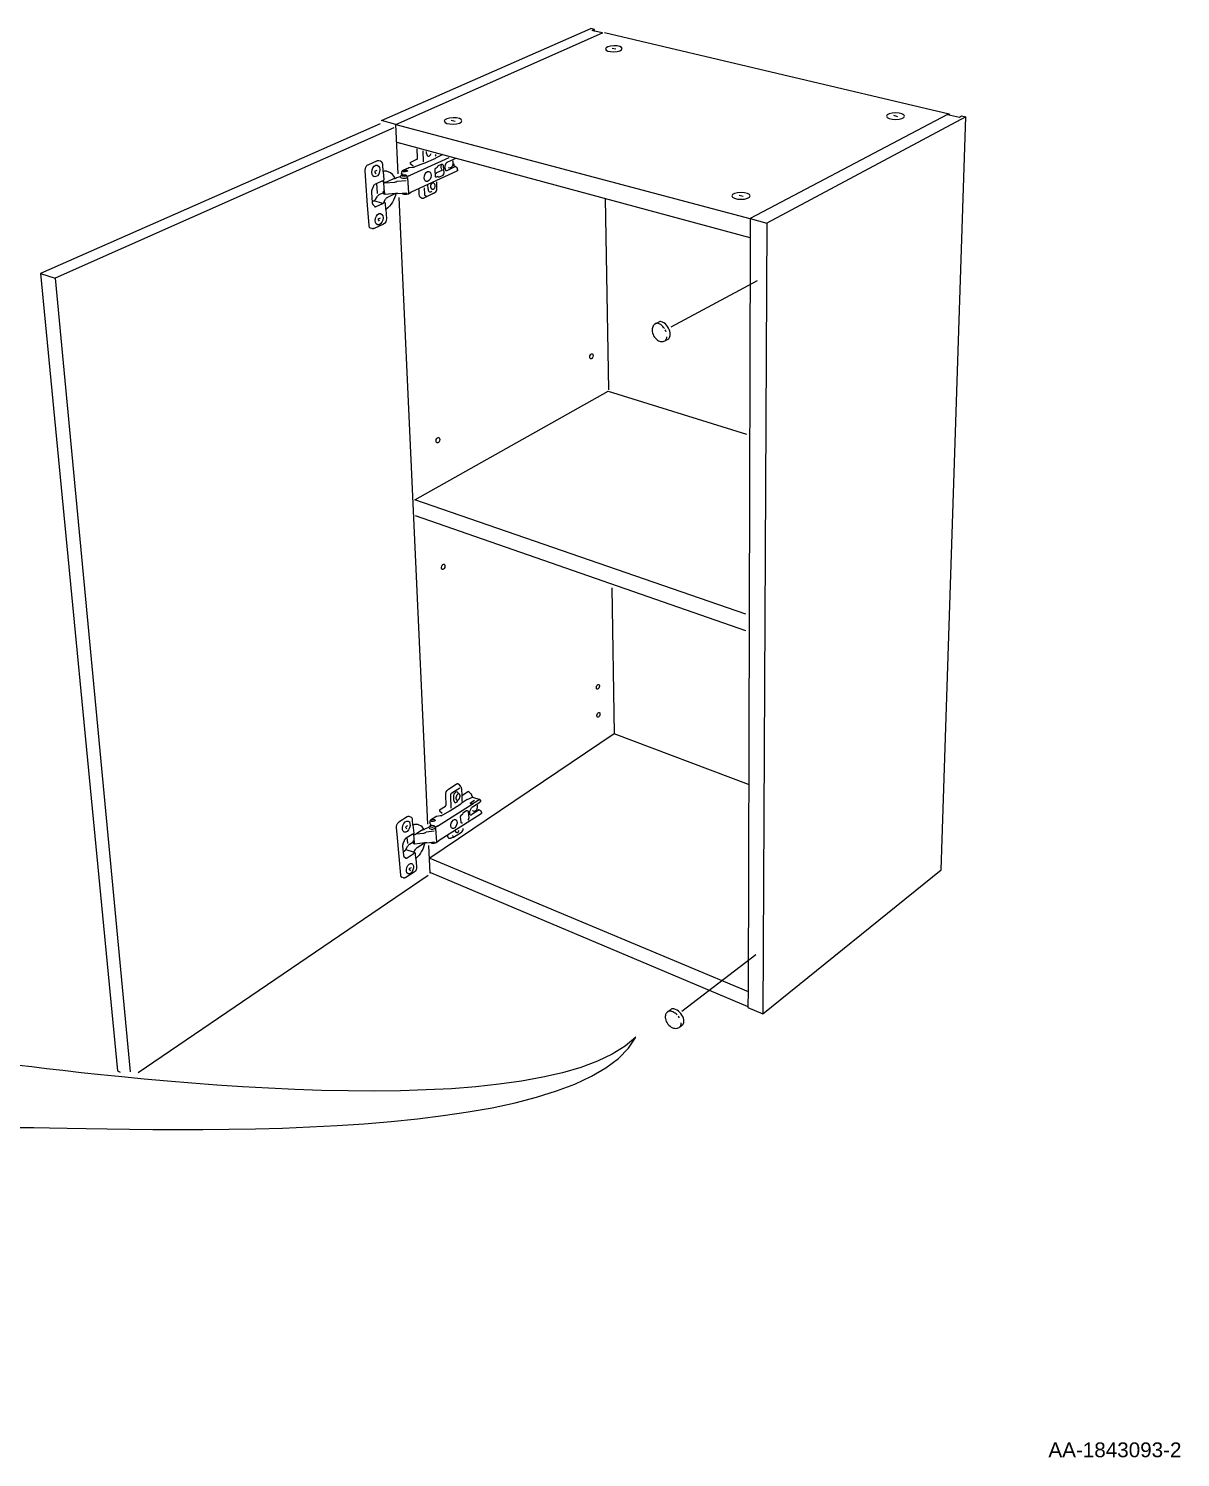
# Model space of a CAD drawing. Header units: metres. Extents: x -8.4 to 7.9, y -3.9 to 2.
# Drawn here: x 6.436 to 6.935, y -2.983 to -2.365 of the extents above; entities that cross this region are included whole.
import ezdxf

# ---------------------------------------------------------------- set-up
doc = ezdxf.new("R2010")
doc.units = ezdxf.units.M
doc.header["$MEASUREMENT"] = 0
for name, color, linetype, lineweight in [('PDF21_Geometry_Num_Penna__1', 255, 'Continuous', 18), ('PDF21_Geometry_Num_Penna__7', 7, 'Continuous', 18), ('PDF21_Text_Num_Penna__7', 7, 'Continuous', 18)]:
    doc.layers.add(name, color=color, linetype=linetype, lineweight=lineweight)
doc.styles.add('GENERATED_STYLE_2', font='')
doc.styles.get('GENERATED_STYLE_2').set_extended_font_data('Arial')

msp = doc.modelspace()

# ---------------------------------------------------------------- linework, layer by layer
at = {"layer": 'PDF21_Geometry_Num_Penna__1', "color": 255, "linetype": 'Continuous', "lineweight": 18, "flags": 128}
for points in [[(6.75139, -2.47405), (6.7141, -2.49413)], [(6.71884, -2.79024), (6.75086, -2.76565)]]:
    msp.add_lwpolyline(points, dxfattribs=at)
at = {"layer": 'PDF21_Geometry_Num_Penna__7', "color": 7, "linetype": 'Continuous', "lineweight": 18, "flags": 128}
for points in [[(6.58879, -2.40466), (6.67945, -2.36482)], [(6.59596, -2.42777), (6.59498, -2.40631), (6.68447, -2.3667)], [(6.68096, -2.36517), (6.67945, -2.36482)], [(6.67993, -2.36562), (6.68096, -2.36517)], [(6.68097, -2.36587), (6.67993, -2.36562)], [(6.68097, -2.36587), (6.68096, -2.36517)], [(6.68447, -2.3667), (6.68097, -2.36587)], [(6.68448, -2.36693), (6.68447, -2.3667)], [(6.68535, -2.36653), (6.83461, -2.40175), (6.8346, -2.40214)], [(6.69026, -2.3738), (6.6886, -2.3734)], [(6.5881, -2.40608), (6.44113, -2.47085)], [(6.59498, -2.40631), (6.58879, -2.40466)], [(6.62072, -2.40505), (6.61898, -2.40462)], [(6.83378, -2.40195), (6.74842, -2.44711), (6.74839, -2.45664)], [(6.84173, -2.40308), (6.75562, -2.44903)], [(6.81233, -2.403), (6.81057, -2.40252)], [(6.83116, -2.72896), (6.84173, -2.40308)], [(6.83378, -2.40195), (6.83901, -2.40318), (6.83998, -2.40266)], [(6.83461, -2.40175), (6.83409, -2.40202)], [(6.83998, -2.40266), (6.84173, -2.40308)], [(6.59416, -2.40783), (6.44744, -2.47292)], [(6.74842, -2.44725), (6.59515, -2.40647)], [(6.7484, -2.4554), (6.5955, -2.41416)], [(6.60411, -2.42136), (6.60419, -2.4213), (6.60427, -2.42121), (6.60432, -2.4211), (6.60438, -2.42098), (6.6044, -2.42084), (6.60441, -2.42071), (6.60423, -2.41683)], [(6.60692, -2.42244), (6.60672, -2.41773)], [(6.60822, -2.41883), (6.6082, -2.41807)], [(6.58281, -2.42391), (6.58263, -2.42401), (6.58246, -2.42413), (6.5823, -2.42429), (6.58215, -2.42447), (6.58201, -2.42467), (6.58188, -2.42489), (6.58178, -2.42513), (6.58169, -2.42538), (6.58163, -2.42565), (6.58158, -2.42591), (6.58157, -2.42616), (6.58157, -2.42641), (6.58187, -2.43067), (6.58261, -2.44138)], [(6.58754, -2.42204), (6.58739, -2.42201), (6.58722, -2.42201), (6.58706, -2.42203), (6.58689, -2.4221), (6.58281, -2.42391)], [(6.61797, -2.42081), (6.60104, -2.42849)], [(6.60119, -2.42274), (6.60411, -2.42136)], [(6.60119, -2.42274), (6.60121, -2.42329), (6.60246, -2.42427)], [(6.60703, -2.42326), (6.60701, -2.42326), (6.60699, -2.42326), (6.60281, -2.42487), (6.60275, -2.42489), (6.60269, -2.42491), (6.60263, -2.42493), (6.60255, -2.42494), (6.60247, -2.42495), (6.60239, -2.42496), (6.60233, -2.42496)], [(6.60281, -2.42487), (6.60283, -2.42486), (6.60285, -2.42487), (6.60274, -2.42491), (6.60262, -2.42494), (6.60248, -2.42496), (6.60235, -2.42497)], [(6.60699, -2.42326), (6.61222, -2.4209)], [(6.61213, -2.41927), (6.61213, -2.41938), (6.61212, -2.41951), (6.61211, -2.41962), (6.6121, -2.41973), (6.61207, -2.41985), (6.61204, -2.42)], [(6.61231, -2.42075), (6.61222, -2.4209), (6.61225, -2.42089)], [(6.61528, -2.41938), (6.61235, -2.42071), (6.61232, -2.42072), (6.61231, -2.42075)], [(6.61238, -2.42511), (6.61289, -2.42488)], [(6.61289, -2.42488), (6.61294, -2.42485), (6.61298, -2.4248), (6.61301, -2.42474)], [(6.61301, -2.42474), (6.61313, -2.42447)], [(6.61317, -2.42452), (6.61316, -2.4245), (6.61313, -2.42447), (6.6132, -2.42434), (6.61329, -2.42422), (6.61337, -2.42413), (6.61348, -2.42407)], [(6.61348, -2.42407), (6.61469, -2.42351)], [(6.61461, -2.4237), (6.61466, -2.42366), (6.61468, -2.42359), (6.61469, -2.42351), (6.61478, -2.42348), (6.61486, -2.42348), (6.61495, -2.42351), (6.61502, -2.42355)], [(6.61463, -2.42369), (6.61473, -2.42372)], [(6.61502, -2.42355), (6.61533, -2.42377)], [(6.61533, -2.42377), (6.6154, -2.42385), (6.61547, -2.42396), (6.61551, -2.42408), (6.61552, -2.42422)], [(6.61552, -2.42422), (6.61571, -2.42721)], [(6.61624, -2.42506), (6.61624, -2.42499), (6.61624, -2.42485), (6.61626, -2.42471), (6.61628, -2.42455), (6.61631, -2.4244), (6.61634, -2.42424), (6.61638, -2.4241), (6.61642, -2.42394), (6.61648, -2.4238), (6.61652, -2.42365), (6.61659, -2.42352), (6.61665, -2.42338), (6.61672, -2.42326), (6.61679, -2.42314), (6.61684, -2.42307)], [(6.61684, -2.42308), (6.61687, -2.42303), (6.61695, -2.42293), (6.61702, -2.42284), (6.6171, -2.42275), (6.61718, -2.42267), (6.61726, -2.4226), (6.61733, -2.42255), (6.6174, -2.4225), (6.61747, -2.42247)], [(6.61723, -2.42619), (6.62072, -2.4246), (6.62016, -2.42445)], [(6.61747, -2.42247), (6.62, -2.42131)], [(6.61987, -2.42345), (6.62005, -2.4235), (6.62003, -2.4235), (6.62001, -2.4235)], [(6.62001, -2.42131), (6.62097, -2.42088)], [(6.62019, -2.42444), (6.62015, -2.42361), (6.62015, -2.42359), (6.62014, -2.42359), (6.62014, -2.42357), (6.62014, -2.42356), (6.62013, -2.42355), (6.62012, -2.42355), (6.62012, -2.42354), (6.62011, -2.42353), (6.6201, -2.42352), (6.62008, -2.42351), (6.62007, -2.4235), (6.62006, -2.4235)], [(6.58671, -2.42626), (6.58569, -2.42664), (6.58625, -2.42766)], [(6.58866, -2.43102), (6.58667, -2.43191)], [(6.58919, -2.43085), (6.58916, -2.43084), (6.58914, -2.43084), (6.58908, -2.43085), (6.58903, -2.43086), (6.58897, -2.43088), (6.5889, -2.43091), (6.58866, -2.43102)], [(6.58971, -2.43127), (6.58901, -2.43087)], [(6.58919, -2.43085), (6.5892, -2.43085), (6.58922, -2.43085), (6.58923, -2.43085), (6.58924, -2.43085), (6.58925, -2.43085), (6.58927, -2.43085), (6.58929, -2.43085), (6.58931, -2.43084), (6.58932, -2.43084), (6.58934, -2.43084), (6.58935, -2.43084), (6.58937, -2.43084), (6.58939, -2.43084), (6.5894, -2.43083), (6.58941, -2.43083), (6.58942, -2.43082), (6.58944, -2.43082), (6.58944, -2.43081), (6.58946, -2.43081), (6.58948, -2.4308), (6.58949, -2.43079), (6.5895, -2.43078), (6.58951, -2.43078), (6.58952, -2.43077), (6.58953, -2.43076), (6.58955, -2.43075), (6.58956, -2.43074), (6.58957, -2.43073), (6.58958, -2.43072), (6.58959, -2.43071), (6.5896, -2.43071), (6.58961, -2.4307), (6.58961, -2.43069), (6.58962, -2.43069), (6.58963, -2.43067), (6.58964, -2.43067), (6.58964, -2.43065), (6.58964, -2.43064), (6.58966, -2.43064), (6.58967, -2.43063), (6.58967, -2.43061), (6.58968, -2.43061), (6.58968, -2.43059), (6.58969, -2.43058), (6.58969, -2.43057), (6.58971, -2.43056), (6.58971, -2.43054), (6.58971, -2.43053), (6.58972, -2.43051), (6.58972, -2.4305), (6.58973, -2.43048), (6.58974, -2.43048), (6.58974, -2.43047), (6.58974, -2.43045), (6.58974, -2.43044), (6.58974, -2.43042), (6.58974, -2.4304), (6.58974, -2.43039), (6.58974, -2.43037), (6.58974, -2.43036), (6.58974, -2.43034), (6.58974, -2.43033), (6.58974, -2.43032)], [(6.59127, -2.4267), (6.59093, -2.42661), (6.59057, -2.42657), (6.59022, -2.42656), (6.58987, -2.42659), (6.5895, -2.42664)], [(6.5895, -2.42664), (6.58974, -2.43031)], [(6.59424, -2.42974), (6.5912, -2.43111)], [(6.59441, -2.42952), (6.5944, -2.42957), (6.59438, -2.42962), (6.59434, -2.42965), (6.59432, -2.42969), (6.59427, -2.42971), (6.59424, -2.42974)], [(6.59456, -2.42984), (6.59449, -2.42968), (6.59441, -2.42952)], [(6.595, -2.42956), (6.59478, -2.42971), (6.59467, -2.42979), (6.59455, -2.42985), (6.59443, -2.4299)], [(6.59458, -2.43126), (6.59484, -2.43122), (6.5951, -2.43115), (6.59535, -2.43105), (6.59557, -2.43094)], [(6.595, -2.42956), (6.59511, -2.42948), (6.59523, -2.42941), (6.59535, -2.42936), (6.59702, -2.42885)], [(6.59557, -2.43094), (6.59941, -2.43065)], [(6.59704, -2.42913), (6.59702, -2.42878)], [(6.59789, -2.42809), (6.59756, -2.42767), (6.5975, -2.42759), (6.59747, -2.4275), (6.59745, -2.42741)], [(6.59751, -2.4285), (6.59752, -2.42863)], [(6.59791, -2.42811), (6.59789, -2.42812), (6.59782, -2.42816), (6.59772, -2.42819), (6.59765, -2.42822)], [(6.59769, -2.42822), (6.59779, -2.42818), (6.59789, -2.42814)], [(6.59809, -2.42799), (6.59806, -2.42802), (6.59801, -2.42805), (6.59795, -2.42809), (6.59791, -2.42811)], [(6.59803, -2.42653), (6.59804, -2.42667)], [(6.59952, -2.42838), (6.59953, -2.42852)], [(6.59953, -2.42941), (6.5996, -2.42939), (6.59968, -2.42938)], [(6.59968, -2.42887), (6.60039, -2.42855), (6.60055, -2.4285), (6.6007, -2.42848), (6.60086, -2.4285)], [(6.59968, -2.42938), (6.59978, -2.42938), (6.59986, -2.4294)], [(6.60015, -2.42942), (6.60009, -2.42943), (6.60002, -2.42943), (6.59996, -2.42943)], [(6.60003, -2.42642), (6.60004, -2.42656)], [(6.60056, -2.43595), (6.60015, -2.42942)], [(6.60077, -2.42511), (6.60062, -2.42513), (6.60049, -2.42516), (6.60037, -2.4252)], [(6.60233, -2.42497), (6.60077, -2.4251)], [(6.60104, -2.42849), (6.60097, -2.42851), (6.60089, -2.42851)], [(6.60168, -2.43547), (6.62156, -2.42635)], [(6.61193, -2.42603), (6.61193, -2.42587), (6.61196, -2.4257), (6.61201, -2.42554), (6.61208, -2.4254), (6.61217, -2.42527), (6.61228, -2.42518), (6.61238, -2.42511)], [(6.6121, -2.4287), (6.61193, -2.42603)], [(6.61209, -2.42757), (6.61259, -2.42734), (6.61268, -2.42715), (6.61499, -2.4261)], [(6.61263, -2.42916), (6.61252, -2.42919), (6.61241, -2.42919), (6.61231, -2.42915), (6.61223, -2.42908), (6.61216, -2.42897), (6.61212, -2.42884), (6.6121, -2.4287)], [(6.61313, -2.42893), (6.61263, -2.42916)], [(6.61327, -2.42894), (6.61323, -2.42893), (6.61318, -2.42891), (6.61313, -2.42893)], [(6.61341, -2.4291), (6.61327, -2.42895)], [(6.61379, -2.42916), (6.61368, -2.4292), (6.61359, -2.4292), (6.61349, -2.42916), (6.61341, -2.4291)], [(6.61499, -2.42862), (6.61379, -2.42916)], [(6.6153, -2.42829), (6.61523, -2.4284), (6.61517, -2.4285), (6.61508, -2.42856), (6.61499, -2.42862)], [(6.61557, -2.42781), (6.6153, -2.42829)], [(6.61571, -2.42721), (6.6157, -2.42737), (6.61568, -2.42752), (6.61564, -2.42767), (6.61557, -2.42781)], [(6.61624, -2.42506), (6.61624, -2.42514), (6.61624, -2.42528), (6.61626, -2.42541), (6.61628, -2.42554), (6.6163, -2.42566), (6.61633, -2.42576), (6.61636, -2.42587), (6.61639, -2.42595), (6.61643, -2.42603), (6.61647, -2.4261), (6.6165, -2.42615), (6.61656, -2.42623), (6.6166, -2.42626), (6.61661, -2.42627), (6.61677, -2.42629), (6.61692, -2.42629), (6.61708, -2.42625), (6.61723, -2.42619)], [(6.58462, -2.43464), (6.58457, -2.43476), (6.58451, -2.43493), (6.58448, -2.4351), (6.58446, -2.43527), (6.58443, -2.43544), (6.58443, -2.43561), (6.58443, -2.43576), (6.58474, -2.44014)], [(6.58682, -2.43759), (6.58696, -2.43738), (6.5871, -2.43719), (6.58726, -2.43703), (6.58743, -2.43689), (6.58759, -2.43677), (6.58777, -2.43668)], [(6.58777, -2.43668), (6.58941, -2.43593)], [(6.58996, -2.43518), (6.5898, -2.43523), (6.58966, -2.4353), (6.58954, -2.43538), (6.58945, -2.43544), (6.5894, -2.43553), (6.58939, -2.43561)], [(6.58939, -2.43561), (6.58942, -2.43607)], [(6.58942, -2.43607), (6.58944, -2.43614), (6.58949, -2.43621), (6.58958, -2.43627), (6.5897, -2.43634), (6.58984, -2.43638), (6.59001, -2.43641)], [(6.59081, -2.43129), (6.5907, -2.43134), (6.59057, -2.43138), (6.59046, -2.43139), (6.59029, -2.43141), (6.59011, -2.4314), (6.58995, -2.43137), (6.58982, -2.43133), (6.58971, -2.43127)], [(6.58974, -2.43155), (6.58973, -2.43143), (6.58972, -2.43131)], [(6.59002, -2.43576), (6.58974, -2.43155)], [(6.58999, -2.43138), (6.59, -2.4315), (6.59001, -2.43161), (6.59458, -2.43126)], [(6.59, -2.43618), (6.58999, -2.43595)], [(6.59002, -2.43576), (6.59003, -2.4359), (6.59004, -2.43603), (6.59004, -2.43613), (6.59004, -2.43619), (6.59003, -2.43623), (6.59002, -2.43622), (6.59, -2.43618), (6.59, -2.43619), (6.59, -2.43621), (6.59002, -2.43622)], [(6.59, -2.43641), (6.59003, -2.43643), (6.59005, -2.43643), (6.59008, -2.43643), (6.5901, -2.43643), (6.59013, -2.43644), (6.59016, -2.43644)], [(6.59002, -2.43622), (6.59003, -2.43626), (6.59004, -2.4363), (6.59006, -2.43634), (6.59009, -2.43639), (6.59014, -2.43643), (6.59016, -2.43644)], [(6.59016, -2.43643), (6.59021, -2.43646), (6.59029, -2.43647)], [(6.5903, -2.43647), (6.59486, -2.43611), (6.59493, -2.4361), (6.59501, -2.4361), (6.59508, -2.43611), (6.59516, -2.43612), (6.59521, -2.43613), (6.59527, -2.43615)], [(6.59119, -2.43112), (6.59081, -2.43129)], [(6.5949, -2.4361), (6.59489, -2.4362), (6.59486, -2.43629), (6.59134, -2.43789)], [(6.59587, -2.43626), (6.59586, -2.43626), (6.59584, -2.43626), (6.59582, -2.43626), (6.5958, -2.43626), (6.59578, -2.43626), (6.59577, -2.43626), (6.59575, -2.43626), (6.59573, -2.43626), (6.59572, -2.43626), (6.5957, -2.43626), (6.59568, -2.43626), (6.59568, -2.43625), (6.59566, -2.43625), (6.59564, -2.43625), (6.59562, -2.43625), (6.59561, -2.43624), (6.5956, -2.43624), (6.59558, -2.43624), (6.59556, -2.43624), (6.59556, -2.43623), (6.59554, -2.43623), (6.59553, -2.43623), (6.59553, -2.43622), (6.59551, -2.43622), (6.59527, -2.43615)], [(6.59587, -2.43626), (6.59971, -2.43596)], [(6.59993, -2.43638), (6.59995, -2.43638), (6.59998, -2.43637), (6.60002, -2.43636), (6.60006, -2.43635), (6.6001, -2.43635), (6.60014, -2.43634), (6.60016, -2.43634)], [(6.60016, -2.43634), (6.6002, -2.43634), (6.60023, -2.43634), (6.60027, -2.43634), (6.60031, -2.43634), (6.60035, -2.43633), (6.60039, -2.43631)], [(6.60039, -2.43631), (6.60105, -2.436)], [(6.6004, -2.43631), (6.6004, -2.4363), (6.60042, -2.43629), (6.60043, -2.43629), (6.60044, -2.43628), (6.6005, -2.43622), (6.60054, -2.43614), (6.60056, -2.43606), (6.60056, -2.43595)], [(6.60105, -2.436), (6.60114, -2.43596), (6.60123, -2.43591), (6.60131, -2.43584), (6.60138, -2.43577), (6.60147, -2.43568), (6.60155, -2.43559)], [(6.60155, -2.43559), (6.60157, -2.43556), (6.6016, -2.43554), (6.60162, -2.43551), (6.60164, -2.4355), (6.60166, -2.4355), (6.60167, -2.43549), (6.60168, -2.43547)], [(6.60756, -2.4367), (6.60743, -2.43372)], [(6.60822, -2.43734), (6.60814, -2.43737), (6.60806, -2.43739), (6.60798, -2.43739), (6.6079, -2.43736), (6.60783, -2.43733), (6.60778, -2.43728), (6.60771, -2.43722), (6.60767, -2.43715), (6.60763, -2.43705), (6.60758, -2.43695), (6.60757, -2.43683), (6.60756, -2.4367)], [(6.60892, -2.43431), (6.60883, -2.43239)], [(6.61106, -2.43624), (6.61099, -2.43629), (6.61087, -2.43635), (6.61089, -2.43634), (6.61089, -2.43631)], [(6.74542, -2.43755), (6.7436, -2.43705)], [(6.58261, -2.44138), (6.5832, -2.44991)], [(6.58471, -2.43975), (6.58543, -2.43942)], [(6.58474, -2.44014), (6.58474, -2.44022), (6.58476, -2.44036), (6.58479, -2.4405), (6.58483, -2.44061), (6.58488, -2.44074), (6.58494, -2.44083), (6.58499, -2.44092), (6.58567, -2.44174)], [(6.58937, -2.44052), (6.58543, -2.43942), (6.58557, -2.43935), (6.58571, -2.43924), (6.58585, -2.43912), (6.58596, -2.43897), (6.58608, -2.4388)], [(6.58567, -2.44174), (6.58572, -2.4418), (6.58577, -2.44184), (6.58582, -2.44187), (6.58587, -2.4419), (6.58591, -2.44192), (6.58604, -2.44194), (6.58617, -2.44194), (6.58631, -2.44191), (6.58645, -2.44185)], [(6.58608, -2.4388), (6.58682, -2.43759)], [(6.58645, -2.44185), (6.58937, -2.44052)], [(6.58937, -2.44052), (6.5895, -2.44044), (6.58964, -2.44034), (6.58977, -2.44022)], [(6.58968, -2.44), (6.59006, -2.44011), (6.58999, -2.4401), (6.58992, -2.44012), (6.58983, -2.44016), (6.58977, -2.44022)], [(6.58975, -2.43993), (6.5905, -2.4387)], [(6.5905, -2.4387), (6.59065, -2.43849), (6.59081, -2.4383), (6.59098, -2.43814), (6.59116, -2.438), (6.59134, -2.43789)], [(6.60888, -2.70921), (6.59643, -2.43789)], [(6.60791, -2.43776), (6.60794, -2.43775), (6.60797, -2.43774), (6.608, -2.43773), (6.60802, -2.43772), (6.60805, -2.4377)], [(6.68556, -2.43845), (6.687, -2.52129)], [(6.5882, -2.44693), (6.58718, -2.44739), (6.58774, -2.44814)], [(6.74842, -2.44711), (6.75562, -2.44903)], [(6.75562, -2.44903), (6.75385, -2.79132)], [(6.5832, -2.4499), (6.58323, -2.45015), (6.58329, -2.45038), (6.58336, -2.45058), (6.58345, -2.45077), (6.58357, -2.45092), (6.58371, -2.45105), (6.58385, -2.45115), (6.58402, -2.45122)], [(6.58562, -2.45134), (6.58548, -2.4514), (6.58534, -2.45144), (6.5852, -2.45147), (6.58505, -2.45148), (6.5849, -2.45146), (6.58476, -2.45143), (6.58402, -2.45122)], [(6.74839, -2.45664), (6.74746, -2.78107)], [(6.44113, -2.47085), (6.44743, -2.47292)], [(6.44113, -2.47085), (6.47449, -2.81607)], [(6.44743, -2.47292), (6.47995, -2.81654)], [(6.75139, -2.47405), (6.7141, -2.49413)], [(6.7115, -2.50001), (6.71291, -2.49927)], [(6.60316, -2.56889), (6.68688, -2.52185)], [(6.68688, -2.52185), (6.74679, -2.54035)], [(6.74657, -2.61828), (6.60316, -2.56889)], [(6.74654, -2.62554), (6.60348, -2.57578)], [(6.68848, -2.60696), (6.68957, -2.6701)], [(6.68957, -2.6701), (6.6097, -2.72402)], [(6.74772, -2.69208), (6.68957, -2.6701)], [(6.61871, -2.6968), (6.61871, -2.69669), (6.61873, -2.69657), (6.61874, -2.69646), (6.61877, -2.69634), (6.6188, -2.69623), (6.61885, -2.69613), (6.6189, -2.69603), (6.61895, -2.69594), (6.61902, -2.69585), (6.61909, -2.69577), (6.61916, -2.69571), (6.61923, -2.69565), (6.62265, -2.6935)], [(6.61896, -2.7023), (6.61871, -2.6968)], [(6.62183, -2.69623), (6.62171, -2.69632), (6.62159, -2.69643), (6.62148, -2.69657), (6.62143, -2.69664), (6.62137, -2.69672), (6.62128, -2.69689), (6.62119, -2.69707), (6.62112, -2.69725), (6.62107, -2.69744), (6.62103, -2.69761), (6.62101, -2.69777), (6.621, -2.69792), (6.621, -2.69807), (6.62101, -2.69821), (6.62104, -2.69834), (6.62107, -2.69846), (6.62112, -2.69857), (6.62119, -2.69868), (6.62127, -2.69876), (6.62136, -2.69883), (6.62146, -2.69887), (6.62151, -2.69888), (6.62158, -2.69888), (6.62164, -2.69888), (6.6217, -2.69887), (6.62182, -2.69883), (6.62194, -2.69876)], [(6.62188, -2.69185), (6.62174, -2.69183), (6.6216, -2.69183), (6.62146, -2.69185), (6.6213, -2.6919), (6.62115, -2.69199)], [(6.62194, -2.69876), (6.62206, -2.69867), (6.62217, -2.69856), (6.62229, -2.69843), (6.62234, -2.69835), (6.6224, -2.69828), (6.62249, -2.69811), (6.62257, -2.69793), (6.62264, -2.69775), (6.6227, -2.69755), (6.62273, -2.69739), (6.62275, -2.69723), (6.62277, -2.69707), (6.62276, -2.69693), (6.62275, -2.69678), (6.62273, -2.69665), (6.6227, -2.69654), (6.62265, -2.69642), (6.62258, -2.69631), (6.6225, -2.69623), (6.62241, -2.69617), (6.62231, -2.69613), (6.62225, -2.69611), (6.62219, -2.69611), (6.62213, -2.69611), (6.62208, -2.69613), (6.62195, -2.69617), (6.62183, -2.69623)], [(6.62215, -2.69194), (6.62187, -2.69185)], [(6.62215, -2.69194), (6.62225, -2.69198), (6.62233, -2.69203), (6.62242, -2.6921), (6.62249, -2.69217), (6.62256, -2.69226), (6.62262, -2.69236), (6.62267, -2.69247), (6.62272, -2.69258), (6.62276, -2.69271), (6.62277, -2.69275), (6.62245, -2.69238)], [(6.62308, -2.69311), (6.62277, -2.69275)], [(6.62308, -2.69311), (6.62315, -2.6932), (6.6232, -2.69328), (6.62325, -2.69339), (6.62329, -2.69352), (6.62331, -2.69365), (6.62334, -2.6938), (6.62347, -2.69699)], [(6.62636, -2.69515), (6.62347, -2.69699), (6.62355, -2.69878)], [(6.62636, -2.69515), (6.62663, -2.69524)], [(6.62663, -2.69524), (6.62668, -2.69527), (6.62671, -2.69532), (6.62673, -2.69536)], [(6.62673, -2.69536), (6.62673, -2.69547), (6.62762, -2.69621)], [(6.62785, -2.69665), (6.62784, -2.69655), (6.6278, -2.69647), (6.62775, -2.69637), (6.62769, -2.69629), (6.62762, -2.69621)], [(6.62823, -2.69736), (6.62814, -2.69731), (6.62805, -2.69724), (6.62797, -2.69716), (6.62791, -2.69706), (6.62787, -2.69694), (6.62786, -2.69683), (6.62785, -2.69665)], [(6.61307, -2.71009), (6.62849, -2.70033), (6.62838, -2.70039), (6.62825, -2.70044), (6.6281, -2.70047), (6.62795, -2.70049), (6.62778, -2.70048), (6.62764, -2.70048), (6.62752, -2.70044), (6.62741, -2.70039), (6.62733, -2.70034), (6.62728, -2.70027), (6.62727, -2.70019), (6.62729, -2.70011), (6.62735, -2.70005), (6.62743, -2.69998)], [(6.61388, -2.70306), (6.6139, -2.70353), (6.61502, -2.70446)], [(6.61836, -2.70353), (6.62313, -2.70052)], [(6.62321, -2.70033), (6.62314, -2.70052), (6.62316, -2.70051)], [(6.62591, -2.69861), (6.62325, -2.70029), (6.62322, -2.70031), (6.62321, -2.70033)], [(6.62355, -2.69878), (6.62355, -2.69889), (6.62354, -2.69899), (6.62353, -2.69909), (6.62352, -2.6992), (6.6235, -2.69931), (6.62347, -2.69943)], [(6.62591, -2.69861), (6.62809, -2.69756)], [(6.62906, -2.69894), (6.62743, -2.69998)], [(6.63106, -2.70306), (6.62788, -2.70508)], [(6.63012, -2.69931), (6.62849, -2.70033)], [(6.63057, -2.70287), (6.6311, -2.70305), (6.63121, -2.7031), (6.63131, -2.70314), (6.6314, -2.70321), (6.6315, -2.70328), (6.63159, -2.70336), (6.63167, -2.70345), (6.63174, -2.70354), (6.63181, -2.70365), (6.63187, -2.70375), (6.63193, -2.70387), (6.63197, -2.70398), (6.63201, -2.7041), (6.63203, -2.70421), (6.63205, -2.70433), (6.63204, -2.70434), (6.63203, -2.70436)], [(6.59622, -2.70839), (6.59606, -2.7085), (6.5959, -2.70865), (6.59576, -2.70881), (6.59562, -2.70899), (6.59549, -2.70919), (6.59538, -2.70942), (6.59529, -2.70965), (6.59521, -2.70988), (6.59516, -2.71012), (6.59512, -2.71036), (6.59512, -2.71059), (6.59512, -2.71081), (6.59537, -2.71361)], [(6.60071, -2.70594), (6.60056, -2.7059), (6.60041, -2.7059), (6.60026, -2.70593), (6.6001, -2.70598), (6.59993, -2.70607), (6.59622, -2.70839)], [(6.60478, -2.70953), (6.60446, -2.70944), (6.60413, -2.70939), (6.60379, -2.70936), (6.60345, -2.70938), (6.60311, -2.70943), (6.60274, -2.70952), (6.60238, -2.70964)], [(6.6101, -2.70948), (6.60977, -2.70896), (6.60972, -2.70885), (6.60968, -2.70873), (6.60967, -2.70862)], [(6.6101, -2.70948), (6.61014, -2.70954), (6.61019, -2.70961), (6.61023, -2.70966)], [(6.61017, -2.70776), (6.61018, -2.70788)], [(6.61204, -2.70759), (6.61205, -2.70772)], [(6.61266, -2.70591), (6.61252, -2.70593), (6.61239, -2.70597), (6.61229, -2.70602)], [(6.61412, -2.70571), (6.61266, -2.70588), (6.61266, -2.7059)], [(6.61378, -2.71618), (6.63191, -2.70463)], [(6.61455, -2.70558), (6.61457, -2.70558), (6.61459, -2.70558), (6.61449, -2.70563), (6.61437, -2.70567), (6.61425, -2.7057), (6.61412, -2.70572)], [(6.61455, -2.70558), (6.61836, -2.70353)], [(6.62303, -2.70611), (6.62302, -2.70596), (6.62306, -2.70582), (6.62309, -2.70566), (6.62316, -2.70553), (6.62324, -2.7054), (6.62332, -2.70529), (6.62343, -2.70522)], [(6.62321, -2.70843), (6.62303, -2.70611)], [(6.62371, -2.70875), (6.62361, -2.7088), (6.62352, -2.70883), (6.62342, -2.7088), (6.62334, -2.70875), (6.62328, -2.70867), (6.62323, -2.70856), (6.62321, -2.70843)], [(6.62343, -2.70522), (6.62389, -2.70492)], [(6.62389, -2.70492), (6.62393, -2.70488), (6.62397, -2.70484), (6.624, -2.70478)], [(6.624, -2.70478), (6.6241, -2.70452)], [(6.62414, -2.70455), (6.62413, -2.70454), (6.6241, -2.70452), (6.62417, -2.70439), (6.62424, -2.70428), (6.62433, -2.70418), (6.62442, -2.7041)], [(6.62442, -2.7041), (6.62552, -2.70341)], [(6.62552, -2.70341), (6.62561, -2.70337), (6.62568, -2.70335), (6.62576, -2.70335), (6.62584, -2.70338)], [(6.62584, -2.70337), (6.62611, -2.70352)], [(6.62611, -2.70352), (6.62618, -2.70357), (6.62624, -2.70365), (6.62628, -2.70376), (6.6263, -2.70388)], [(6.62639, -2.70704), (6.62615, -2.70751)], [(6.6263, -2.70388), (6.62651, -2.70649)], [(6.62651, -2.70649), (6.62651, -2.70663), (6.62649, -2.70676), (6.62645, -2.70691), (6.62639, -2.70704)], [(6.62716, -2.70522), (6.62729, -2.70525), (6.62744, -2.70525), (6.62758, -2.70522), (6.62773, -2.70516), (6.62788, -2.70508)], [(6.62827, -2.70342), (6.62871, -2.70357)], [(6.62871, -2.70357), (6.62882, -2.7036), (6.62891, -2.7036), (6.62902, -2.7036), (6.62912, -2.7036)], [(6.59537, -2.71361), (6.59621, -2.72325)], [(6.59929, -2.7154), (6.59925, -2.71543), (6.59916, -2.71551), (6.59906, -2.71559), (6.59897, -2.71569), (6.59887, -2.7158), (6.59879, -2.71592), (6.59871, -2.71606), (6.59863, -2.71621), (6.59857, -2.71636), (6.5985, -2.71651), (6.59804, -2.71782)], [(6.60001, -2.71002), (6.59907, -2.71046), (6.59963, -2.71127)], [(6.59989, -2.71503), (6.59929, -2.7154)], [(6.60225, -2.71361), (6.60222, -2.71362), (6.60219, -2.71362), (6.60214, -2.71364), (6.60208, -2.71366), (6.60202, -2.71369), (6.60196, -2.71373), (6.59989, -2.71503)], [(6.60012, -2.71761), (6.60012, -2.71757), (6.60012, -2.71753), (6.5999, -2.71503)], [(6.60268, -2.71311), (6.60268, -2.71312), (6.60268, -2.71314), (6.60268, -2.71316), (6.60268, -2.71317), (6.60268, -2.71319), (6.60268, -2.71321), (6.60268, -2.71323), (6.60267, -2.71324), (6.60267, -2.71326), (6.60266, -2.71327), (6.60266, -2.71329), (6.60266, -2.7133), (6.60265, -2.71331), (6.60265, -2.71333), (6.60263, -2.71335), (6.60262, -2.71337), (6.60262, -2.71338), (6.60261, -2.71339), (6.60261, -2.7134), (6.6026, -2.71341), (6.60259, -2.71342), (6.60259, -2.71342), (6.60259, -2.71344), (6.60258, -2.71344), (6.60256, -2.71345), (6.60256, -2.71347), (6.60255, -2.71347), (6.60254, -2.71348), (6.60253, -2.71349), (6.60252, -2.7135), (6.60251, -2.71351), (6.6025, -2.71352), (6.60248, -2.71353), (6.60247, -2.71354), (6.60245, -2.71355), (6.60244, -2.71355), (6.60243, -2.71356), (6.60243, -2.71357), (6.60241, -2.71357), (6.6024, -2.71358), (6.60238, -2.71358), (6.60237, -2.71359), (6.60236, -2.71359), (6.60234, -2.7136), (6.60233, -2.7136), (6.60231, -2.71361), (6.6023, -2.71361), (6.60228, -2.71361), (6.60265, -2.71374)], [(6.60265, -2.71374), (6.60229, -2.71361)], [(6.60234, -2.71363), (6.60266, -2.71374)], [(6.60238, -2.70964), (6.60268, -2.71311)], [(6.60266, -2.71374), (6.6028, -2.71378), (6.60295, -2.7138), (6.6031, -2.71379), (6.60325, -2.71376), (6.60339, -2.71371), (6.60355, -2.71365), (6.60368, -2.71358)], [(6.60266, -2.71374), (6.60295, -2.71719), (6.60296, -2.71732), (6.60296, -2.71742), (6.60296, -2.7175), (6.60296, -2.71753), (6.60296, -2.71755), (6.60294, -2.71753), (6.60293, -2.71747), (6.60293, -2.71749), (6.60293, -2.7175)], [(6.60402, -2.71336), (6.60368, -2.71357)], [(6.6038, -2.7135), (6.60713, -2.7131)], [(6.60608, -2.71206), (6.60402, -2.71336)], [(6.60623, -2.71196), (6.60608, -2.71206)], [(6.60681, -2.7116), (6.60623, -2.71196)], [(6.60747, -2.71138), (6.60728, -2.71155), (6.60718, -2.71163), (6.60707, -2.7117), (6.60695, -2.71176)], [(6.60713, -2.7131), (6.60737, -2.71306), (6.60761, -2.71298), (6.60783, -2.71289), (6.60803, -2.71278)], [(6.60747, -2.71138), (6.60757, -2.7113), (6.60769, -2.71123), (6.6078, -2.71118), (6.60934, -2.7105)], [(6.61157, -2.71235), (6.61159, -2.71235), (6.61161, -2.71235), (6.60803, -2.71278)], [(6.60979, -2.71029), (6.6098, -2.7104)], [(6.61023, -2.70966), (6.61021, -2.70969), (6.61014, -2.70975), (6.61007, -2.70979), (6.60998, -2.70984), (6.6099, -2.70988)], [(6.61166, -2.71012), (6.61166, -2.71023)], [(6.61169, -2.71117), (6.61176, -2.71114), (6.61183, -2.71113)], [(6.61182, -2.71066), (6.61247, -2.71026), (6.61258, -2.7102), (6.61269, -2.71016), (6.61281, -2.71013), (6.61291, -2.71013)], [(6.6121, -2.7108), (6.61215, -2.71088), (6.6122, -2.71097), (6.61224, -2.71107), (6.61225, -2.71117)], [(6.61272, -2.71687), (6.61225, -2.71117)], [(6.61307, -2.71009), (6.61299, -2.71013), (6.61291, -2.71013)], [(6.61732, -2.71421), (6.61734, -2.71441), (6.61738, -2.71461), (6.61743, -2.71479), (6.61751, -2.71495), (6.6176, -2.71509), (6.6177, -2.71519), (6.61781, -2.71528), (6.61794, -2.71534)], [(6.619, -2.71528), (6.6189, -2.71535), (6.61879, -2.71539), (6.61869, -2.71543), (6.61858, -2.71545), (6.61845, -2.71546), (6.61833, -2.71546), (6.6182, -2.71543), (6.61794, -2.71534)], [(6.619, -2.71528), (6.61921, -2.71515)], [(6.61901, -2.71528), (6.61902, -2.71526), (6.61904, -2.71522), (6.61911, -2.71517)], [(6.61996, -2.71493), (6.61994, -2.71494), (6.61988, -2.71496), (6.61982, -2.71499), (6.61977, -2.71503), (6.61971, -2.71504), (6.61965, -2.71506), (6.61921, -2.71515)], [(6.59804, -2.71782), (6.59799, -2.71796), (6.59795, -2.71811), (6.59792, -2.71827), (6.5979, -2.71841), (6.59788, -2.71857), (6.59788, -2.7187), (6.5979, -2.71884), (6.59822, -2.72265)], [(6.5981, -2.72123), (6.59875, -2.72082)], [(6.59875, -2.72082), (6.59889, -2.72072), (6.59901, -2.72061), (6.59913, -2.72047), (6.59924, -2.72033), (6.59934, -2.72016)], [(6.59934, -2.72016), (6.60001, -2.71894)], [(6.59934, -2.72016), (6.60252, -2.72126), (6.6026, -2.7213), (6.60268, -2.72134), (6.60275, -2.72139), (6.60281, -2.72143), (6.60278, -2.72147), (6.60277, -2.72151)], [(6.60001, -2.71894), (6.60013, -2.71874), (6.60026, -2.71855), (6.6004, -2.71838), (6.60055, -2.71823), (6.60071, -2.71809), (6.60086, -2.71798)], [(6.60086, -2.71798), (6.60236, -2.71703)], [(6.60286, -2.71632), (6.60271, -2.71639), (6.60257, -2.71646), (6.60247, -2.71655), (6.6024, -2.71665), (6.60235, -2.71675), (6.60234, -2.71685)], [(6.60234, -2.71684), (6.60237, -2.71725)], [(6.60237, -2.71725), (6.6024, -2.71734), (6.60246, -2.71743), (6.60254, -2.7175), (6.60265, -2.71757), (6.60278, -2.71762), (6.60294, -2.71767)], [(6.60247, -2.72212), (6.6026, -2.72202), (6.60272, -2.72191), (6.60284, -2.72178)], [(6.60278, -2.72152), (6.60314, -2.72164), (6.60306, -2.72163), (6.60298, -2.72165), (6.60291, -2.72171), (6.60284, -2.72178)], [(6.60281, -2.72143), (6.60347, -2.72021)], [(6.60293, -2.71747), (6.60292, -2.71727)], [(6.60292, -2.71727), (6.60296, -2.71749)], [(6.60293, -2.7175), (6.60294, -2.71753), (6.60295, -2.71756), (6.60296, -2.7176), (6.60297, -2.71762), (6.60299, -2.71765), (6.60302, -2.71769)], [(6.60302, -2.71769), (6.60306, -2.71772), (6.60313, -2.71774), (6.60316, -2.71775), (6.60321, -2.71775)], [(6.60321, -2.71775), (6.60745, -2.71725), (6.60751, -2.71724), (6.60759, -2.71724), (6.60766, -2.71724), (6.60773, -2.71725), (6.60778, -2.71725), (6.60785, -2.71727)], [(6.60348, -2.72021), (6.60361, -2.72), (6.60375, -2.7198), (6.6039, -2.71962), (6.60407, -2.71948), (6.60423, -2.71935)], [(6.60423, -2.71935), (6.60744, -2.71733), (6.60743, -2.71731), (6.60742, -2.7173), (6.60741, -2.71729), (6.6074, -2.71728), (6.60739, -2.71727), (6.60737, -2.71726)], [(6.6084, -2.71734), (6.60838, -2.71735), (6.60837, -2.71735), (6.60835, -2.71735), (6.60833, -2.71735), (6.60832, -2.71735), (6.6083, -2.71735), (6.60828, -2.71735), (6.60827, -2.71735), (6.60825, -2.71735), (6.60824, -2.71735), (6.60822, -2.71735), (6.6082, -2.71735), (6.60819, -2.71735), (6.60817, -2.71734), (6.60815, -2.71734), (6.60813, -2.71734), (6.60811, -2.71733), (6.6081, -2.71733), (6.60808, -2.71733), (6.60807, -2.71732), (6.60806, -2.71732), (6.60785, -2.71727)], [(6.6084, -2.71734), (6.61174, -2.71694)], [(6.60985, -2.73054), (6.6093, -2.71847)], [(6.61001, -2.71715), (6.61005, -2.71719), (6.61011, -2.71724), (6.61022, -2.7173), (6.61031, -2.71735), (6.61042, -2.71739), (6.61055, -2.71742), (6.61069, -2.71745), (6.61083, -2.71747), (6.61098, -2.71747), (6.61113, -2.71748), (6.61128, -2.71747), (6.61142, -2.71746), (6.61157, -2.71744), (6.61171, -2.71741), (6.61185, -2.71737), (6.61198, -2.71733), (6.6121, -2.71727), (6.61216, -2.71725)], [(6.61216, -2.71725), (6.61219, -2.71723), (6.61222, -2.71722), (6.61225, -2.71722), (6.61228, -2.71721), (6.61232, -2.7172), (6.61236, -2.7172)], [(6.61236, -2.7172), (6.6124, -2.7172), (6.61245, -2.71719), (6.6125, -2.71718), (6.61255, -2.71718), (6.61259, -2.71716), (6.61263, -2.71714)], [(6.61322, -2.71676), (6.61263, -2.71714), (6.61267, -2.7171), (6.61271, -2.71703), (6.61273, -2.71696), (6.61272, -2.71687)], [(6.61322, -2.71676), (6.6133, -2.71671), (6.61339, -2.71664), (6.61346, -2.71656), (6.61353, -2.71648), (6.61359, -2.71642), (6.61364, -2.71634)], [(6.61364, -2.71634), (6.61366, -2.71631), (6.61369, -2.71627), (6.61372, -2.71624), (6.61374, -2.71622), (6.61376, -2.7162), (6.61378, -2.71619), (6.61378, -2.71618)], [(6.59621, -2.72325), (6.59693, -2.73129)], [(6.59822, -2.72265), (6.59823, -2.72274), (6.59825, -2.72283), (6.59828, -2.72295), (6.59832, -2.72305), (6.59836, -2.72314), (6.5984, -2.72319), (6.59844, -2.72324), (6.59907, -2.72385)], [(6.59907, -2.72385), (6.59909, -2.72386), (6.59911, -2.72388), (6.59914, -2.72389), (6.59916, -2.7239), (6.59918, -2.72391), (6.59929, -2.72394), (6.59941, -2.72394), (6.59955, -2.72392), (6.59967, -2.72388), (6.59981, -2.7238)], [(6.59981, -2.7238), (6.60247, -2.72212)], [(6.6097, -2.72402), (6.74746, -2.78174)], [(6.48342, -2.8167), (6.60892, -2.73132)], [(6.59693, -2.73129), (6.59696, -2.73148), (6.597, -2.73168), (6.59707, -2.73184), (6.59716, -2.73198), (6.59726, -2.73211), (6.59738, -2.7322), (6.59752, -2.73227)], [(6.59922, -2.73236), (6.59911, -2.73243), (6.59898, -2.73249), (6.59886, -2.73253), (6.59873, -2.73256), (6.5986, -2.73257), (6.59848, -2.73257), (6.59834, -2.73254), (6.59822, -2.73252), (6.59751, -2.73227)], [(6.60157, -2.7281), (6.60057, -2.7286), (6.60126, -2.72942)], [(6.61017, -2.73031), (6.60985, -2.73054)], [(6.60999, -2.73023), (6.74744, -2.78824)], [(6.74744, -2.78862), (6.75385, -2.79132), (6.83116, -2.72896)], [(6.71884, -2.79024), (6.75086, -2.76565)], [(6.74746, -2.78107), (6.74744, -2.78862)], [(6.47449, -2.81607), (6.47559, -2.81662)]]:
    msp.add_lwpolyline(points, dxfattribs=at)
for points in [[(6.5895, -2.42664), (6.5893, -2.4237, 0.314597), (6.5883, -2.42223), (6.58754, -2.42204)], [(6.61511, -2.42624), (6.61505, -2.42617), (6.61499, -2.4261, -0.230685), (6.61466, -2.42375), (6.61459, -2.4237), (6.61461, -2.4237), (6.61463, -2.42369), (6.61464, -2.42369), (6.61466, -2.42368)], [(6.6176, -2.42494), (6.6181, -2.42506, 0.392613), (6.61966, -2.42393, 0.225756), (6.61959, -2.42203)], [(6.62173, -2.426), (6.62175, -2.42599), (6.62176, -2.42597), (6.62176, -2.42606), (6.62174, -2.42613), (6.62172, -2.42618), (6.62169, -2.42624), (6.62166, -2.42628), (6.62161, -2.42632), (6.62156, -2.42635), (6.62164, -2.4263), (6.62169, -2.42622), (6.62172, -2.42612), (6.62173, -2.426, 0.285797), (6.62076, -2.4246), (6.62074, -2.42459), (6.62072, -2.4246)], [(6.59465, -2.42981, 0.241405), (6.59165, -2.4268), (6.59127, -2.4267)], [(6.60077, -2.4251), (6.60069, -2.42511), (6.60061, -2.42512), (6.60054, -2.42513), (6.60048, -2.42515), (6.60041, -2.42516), (6.60035, -2.42519), (6.60032, -2.4252), (6.5983, -2.42612), (6.59832, -2.42611), (6.59834, -2.42611, 0.290377), (6.59743, -2.42705), (6.59745, -2.42741)], [(6.58701, -2.43625), (6.58698, -2.43616), (6.58696, -2.43607), (6.58667, -2.43191), (6.58598, -2.43223, 0.185882), (6.58514, -2.43326), (6.58461, -2.43464)], [(6.59498, -2.4361, -0.193331), (6.5906, -2.44311), (6.59044, -2.44057), (6.59044, -2.44055), (6.59042, -2.44055), (6.59042, -2.44054), (6.59042, -2.44052), (6.59042, -2.4405), (6.59041, -2.44049), (6.59041, -2.44047), (6.59042, -2.44045), (6.59041, -2.44045), (6.59041, -2.44043), (6.5904, -2.44041), (6.59039, -2.4404), (6.59039, -2.44038), (6.59038, -2.44038), (6.59038, -2.44036), (6.59037, -2.44035), (6.59036, -2.44034), (6.59036, -2.44033), (6.59035, -2.44033), (6.59035, -2.44032), (6.59034, -2.44031), (6.59033, -2.4403), (6.59032, -2.44029), (6.59031, -2.44028), (6.5903, -2.44026), (6.59029, -2.44025), (6.59028, -2.44024), (6.59027, -2.44023), (6.59026, -2.44022), (6.59025, -2.44021), (6.59025, -2.4402), (6.59023, -2.4402), (6.59022, -2.44019), (6.59021, -2.44018), (6.5902, -2.44017), (6.59018, -2.44016), (6.59016, -2.44015), (6.59015, -2.44014), (6.59014, -2.44014), (6.59013, -2.44013), (6.59011, -2.44013), (6.59009, -2.44013), (6.59008, -2.44013), (6.59008, -2.44011), (6.59006, -2.44011)], [(6.61087, -2.43635), (6.60702, -2.43823), (6.6069, -2.43828), (6.60676, -2.43832), (6.60665, -2.43834), (6.60654, -2.43835), (6.60642, -2.43834), (6.60632, -2.43832), (6.60601, -2.43825, -0.31399), (6.60513, -2.43669), (6.60503, -2.43453)], [(6.61106, -2.43624), (6.6119, -2.43583, 0.282876), (6.61277, -2.4341), (6.61264, -2.43111)], [(6.5906, -2.44311), (6.59086, -2.44712, -0.28924), (6.58967, -2.44947), (6.58562, -2.45134)], [(6.70751, -2.49256, 0.014919), (6.70758, -2.49253), (6.70899, -2.49179)], [(6.71374, -2.49732, 0.117485), (6.71303, -2.49445, 0.116434), (6.71108, -2.49224)], [(6.70597, -2.49529, 0.117829), (6.70659, -2.4978, 0.11642), (6.7083, -2.49975)], [(6.61388, -2.70306), (6.61646, -2.70143), (6.61653, -2.70137), (6.61659, -2.70129), (6.61665, -2.70118), (6.61669, -2.70108), (6.61671, -2.70096), (6.61672, -2.70084), (6.61654, -2.69678, -0.242601), (6.61774, -2.69414), (6.62115, -2.69199)], [(6.62012, -2.69904), (6.62004, -2.69742, -0.228246), (6.62097, -2.69536)], [(6.62717, -2.70523), (6.62716, -2.70522), (6.62714, -2.70519), (6.62712, -2.70516), (6.62709, -2.70511), (6.62705, -2.70503), (6.62702, -2.70493), (6.627, -2.70482), (6.62698, -2.70469), (6.62697, -2.70457), (6.62697, -2.70442), (6.62697, -2.70427), (6.62699, -2.70411), (6.62701, -2.70394), (6.62701, -2.70389, -0.196204), (6.62816, -2.70181), (6.63136, -2.6998)], [(6.62818, -2.69755), (6.62816, -2.69755), (6.62815, -2.69755), (6.62815, -2.69754), (6.62813, -2.69754), (6.62813, -2.69755), (6.62811, -2.69755), (6.62809, -2.69755), (6.62811, -2.69755), (6.62818, -2.69755), (6.63128, -2.69859), (6.63133, -2.69861), (6.63139, -2.69864), (6.63145, -2.69869), (6.6315, -2.69875), (6.63154, -2.6988), (6.63158, -2.69887), (6.63161, -2.69894), (6.63163, -2.69901), (6.63164, -2.69908), (6.63164, -2.6991), (6.63164, -2.69908, -0.290502), (6.63135, -2.6998), (6.63146, -2.69971), (6.63154, -2.69959), (6.63159, -2.69946), (6.63162, -2.6993), (6.63162, -2.69912), (6.63161, -2.699), (6.63156, -2.6989), (6.63149, -2.6988), (6.63142, -2.69871), (6.63133, -2.69864), (6.63124, -2.6986), (6.63012, -2.69931)], [(6.62912, -2.7036), (6.62922, -2.70357), (6.62933, -2.70354), (6.62944, -2.70349), (6.62954, -2.70342), (6.62964, -2.70334), (6.62975, -2.70325), (6.62985, -2.70313), (6.62995, -2.703), (6.63005, -2.70286), (6.63013, -2.7027), (6.63021, -2.70254), (6.63022, -2.70247, 0.243635), (6.63016, -2.70085)], [(6.60238, -2.70964), (6.60218, -2.70734, 0.309888), (6.60141, -2.70618), (6.60071, -2.70594)], [(6.61266, -2.70588), (6.61258, -2.7059), (6.61251, -2.70592), (6.61245, -2.70594), (6.61238, -2.70596), (6.61232, -2.70599), (6.61226, -2.70602), (6.61224, -2.70603), (6.61039, -2.70719), (6.61042, -2.70718), (6.61045, -2.70719, 0.280408), (6.60964, -2.70832), (6.60966, -2.70862)], [(6.60716, -2.71164, 0.204927), (6.60513, -2.70965), (6.60478, -2.70953)], [(6.60937, -2.71086), (6.60934, -2.71055, -0.307684), (6.6099, -2.70988), (6.60992, -2.70988), (6.60994, -2.70989), (6.61003, -2.70984), (6.61012, -2.70979)], [(6.61996, -2.71493), (6.62335, -2.71274, 0.240367), (6.62408, -2.71118)], [(6.60752, -2.71724, -0.165517), (6.60363, -2.72409), (6.60345, -2.72204), (6.60345, -2.72202), (6.60344, -2.72201), (6.60344, -2.722), (6.60344, -2.72198), (6.60344, -2.72196), (6.60343, -2.72196), (6.60343, -2.72195), (6.60343, -2.72194), (6.60342, -2.72192), (6.60342, -2.7219), (6.60341, -2.72189), (6.60341, -2.72188), (6.6034, -2.72187), (6.60339, -2.72186), (6.60339, -2.72184), (6.60338, -2.72184), (6.60338, -2.72182), (6.60337, -2.72182), (6.60336, -2.72181), (6.60335, -2.72179), (6.60334, -2.72179), (6.60334, -2.72178), (6.60333, -2.72178), (6.60333, -2.72177), (6.60332, -2.72176), (6.60332, -2.72175), (6.6033, -2.72174), (6.60328, -2.72172), (6.60327, -2.72171), (6.60327, -2.7217), (6.60325, -2.7217), (6.60324, -2.72169), (6.60323, -2.72169), (6.60323, -2.72168), (6.60323, -2.72167), (6.60321, -2.72167), (6.6032, -2.72166), (6.60318, -2.72166), (6.60317, -2.72166), (6.60316, -2.72165), (6.60314, -2.72165)], [(6.60363, -2.72409), (6.60394, -2.72776, -0.265485), (6.6029, -2.72999), (6.59922, -2.73236)], [(6.71266, -2.79048, -0.013513), (6.71272, -2.79043), (6.71397, -2.78944)], [(6.71968, -2.79395, 0.117308), (6.71844, -2.79128, 0.116153), (6.7161, -2.78948)], [(6.71167, -2.79345, 0.117812), (6.71277, -2.7958, 0.117103), (6.71482, -2.79738)], [(6.71813, -2.79691, -0.018706), (6.71795, -2.79707, 0.02196), (6.71801, -2.79702), (6.71926, -2.79603)]]:
    msp.add_lwpolyline(points, format="xyb", dxfattribs=at)
for points in [[(6.61231, -2.42088), (6.61228, -2.42088)], [(6.6124, -2.4207), (6.61237, -2.4207)], [(6.61305, -2.42479), (6.61304, -2.42477)], [(6.61466, -2.42369), (6.61471, -2.4237)], [(6.61531, -2.41938), (6.6153, -2.41938)], [(6.61788, -2.42082), (6.61792, -2.42079)], [(6.61978, -2.42345), (6.6198, -2.42345), (6.61981, -2.42345), (6.61981, -2.42344), (6.61983, -2.42344), (6.61985, -2.42344), (6.61986, -2.42345)], [(6.61983, -2.42345), (6.61981, -2.42345)], [(6.62012, -2.42365), (6.62014, -2.42362)], [(6.59765, -2.42822), (6.59768, -2.42822)], [(6.59789, -2.42809), (6.5979, -2.4281)], [(6.59937, -2.43063), (6.59939, -2.43064)], [(6.60037, -2.4252), (6.60034, -2.42519)], [(6.60089, -2.42851), (6.60088, -2.4285)], [(6.61629, -2.42504), (6.61631, -2.42504), (6.61633, -2.42505), (6.61628, -2.42506)], [(6.59997, -2.4363), (6.59997, -2.43633), (6.59996, -2.43637)], [(6.5897, -2.44002), (6.58973, -2.43998)], [(6.6233, -2.70028), (6.62327, -2.70028)], [(6.62596, -2.69861), (6.62594, -2.6986)], [(6.63056, -2.70287), (6.63055, -2.70287)], [(6.6311, -2.70305), (6.63109, -2.70305)], [(6.63128, -2.69859), (6.63126, -2.69859)], [(6.61229, -2.70602), (6.61226, -2.70602)], [(6.61842, -2.70354), (6.61839, -2.70353)], [(6.62699, -2.70401), (6.62701, -2.704), (6.62702, -2.70401), (6.627, -2.70402)], [(6.62825, -2.70341), (6.62825, -2.70343), (6.62826, -2.70343)], [(6.63205, -2.70433), (6.63205, -2.70435), (6.63204, -2.70441), (6.63204, -2.70447), (6.63202, -2.70451), (6.63199, -2.70457), (6.63196, -2.7046), (6.63191, -2.70463), (6.63197, -2.70458), (6.632, -2.70453), (6.63201, -2.70445)], [(6.60225, -2.71361), (6.60227, -2.71361)], [(6.61029, -2.70959), (6.61025, -2.70965)], [(6.60294, -2.71767), (6.60296, -2.71768), (6.60297, -2.71768), (6.60299, -2.71768), (6.603, -2.71769)], [(6.60744, -2.71733), (6.60745, -2.71729)], [(6.61218, -2.71718), (6.61218, -2.71722)]]:
    msp.add_lwpolyline(points, close=True, dxfattribs=at)
at = {"layer": 'PDF21_Geometry_Num_Penna__7', "color": 7, "linetype": 'Continuous', "lineweight": 18}
for centre, radius, start, end in [((6.70587, -2.49831), 0.00654, 34.20765, 54.59384), ((6.7058, -2.49821), 0.00656, 18.38972, 26.74002), ((6.7096, -2.49663), 0.00387, 298.23879, 301.92952), ((6.71224, -2.79632), 0.0064, 45.05669, 65.90728), ((6.71235, -2.79616), 0.00621, 29.15092, 37.98171)]:
    msp.add_arc(centre, radius, start, end, dxfattribs=at)
for centre, major_axis, ratio in [((6.58629, -2.42646), (0.00065, 0.0025), 0.646472), ((6.59852, -2.42844), (0.00101, 0.00006), 0.354997), ((6.59903, -2.42648), (0.00101, 0.00006), 0.357406), ((6.60872, -2.42886), (0.00057, 0.00216), 0.635577), ((6.58771, -2.44734), (0.00066, 0.00242), 0.643657), ((6.67965, -2.50668), (0.00033, 0.0011), 0.565829), ((6.61317, -2.54301), (0.00038, 0.00115), 0.593398), ((6.61547, -2.59785), (0.0004, 0.00112), 0.584533), ((6.68246, -2.64977), (0.00038, 0.00103), 0.536435), ((6.6827, -2.66195), (0.00037, 0.00103), 0.532619), ((6.59947, -2.71032), (0.00085, 0.00239), 0.598921), ((6.61111, -2.70767), (0.000935, 0.000086), 0.473956), ((6.62012, -2.70918), (0.00069, 0.00197), 0.593269), ((6.61072, -2.7102), (0.000933, 0.000083), 0.473582), ((6.60105, -2.72852), (0.00081, 0.00223), 0.598698)]:
    msp.add_ellipse(centre, major_axis=major_axis, ratio=ratio, dxfattribs=at)
for centre, major_axis, ratio, start_param, end_param in [((6.60938, -2.41816), (0.00044, 0.0019), 0.565367, 2.059619, 4.404938), ((6.59763, -2.42856), (0.000597, 0.000241), 0.489253, 1.332152, 3.063506), ((6.59847, -2.42912), (0.00143, 0.00004), 0.328192, 3.084315, 5.534956), ((6.59889, -2.43609), (0.00137, 0.00002), 0.342289, 3.190222, 5.567786), ((6.60997, -2.434), (0.00035, 0.00153), 0.650226, 1.924396, 4.130786), ((6.62079, -2.69725), (0.00079, 0.00197), 0.484387, 5.475313, 6.830874), ((6.62111, -2.69837), (0.0005, 0.00158), 0.548022, 2.178097, 4.320444), ((6.61078, -2.71073), (0.00141, 0.00014), 0.474041, 3.119884, 5.36758), ((6.62044, -2.71301), (0.00072, 0.00171), 0.371459, 2.509899, 3.601426), ((6.62172, -2.7112), (0.00054, 0.0017), 0.51453, 2.219835, 4.401545)]:
    msp.add_ellipse(centre, major_axis=major_axis, ratio=ratio, start_param=start_param, end_param=end_param, dxfattribs=at)
for points in [[(6.68932, -2.37229), (6.68732, -2.37234), (6.68571, -2.37296), (6.68573, -2.37367)], [(6.68573, -2.37367), (6.68575, -2.37438), (6.68738, -2.37492), (6.68939, -2.37487)], [(6.69298, -2.37349), (6.69296, -2.37278), (6.69133, -2.37224), (6.68932, -2.37229)], [(6.68939, -2.37487), (6.69139, -2.37482), (6.693, -2.3742), (6.69298, -2.37349)], [(6.61974, -2.40342), (6.61762, -2.40347), (6.61592, -2.40414), (6.61594, -2.4049)], [(6.61594, -2.4049), (6.61596, -2.40567), (6.61769, -2.40625), (6.61981, -2.4062)], [(6.6236, -2.40472), (6.62358, -2.40395), (6.62186, -2.40337), (6.61974, -2.40342)], [(6.61981, -2.4062), (6.62192, -2.40615), (6.62362, -2.40548), (6.6236, -2.40472)], [(6.81137, -2.40132), (6.80922, -2.40132), (6.80748, -2.40195), (6.80748, -2.40273)], [(6.80748, -2.40273), (6.80748, -2.40351), (6.80922, -2.40414), (6.81137, -2.40414)], [(6.81526, -2.40273), (6.81526, -2.40195), (6.81352, -2.40132), (6.81137, -2.40132)], [(6.81137, -2.40414), (6.81352, -2.40414), (6.81526, -2.40351), (6.81526, -2.40273)], [(6.60995, -2.43282), (6.60981, -2.43357), (6.61017, -2.43426), (6.61073, -2.43436)], [(6.61122, -2.43164), (6.61065, -2.43154), (6.61008, -2.43207), (6.60995, -2.43282)], [(6.61073, -2.43436), (6.6113, -2.43446), (6.61187, -2.43394), (6.612, -2.43319)], [(6.612, -2.43319), (6.61214, -2.43244), (6.61179, -2.43174), (6.61122, -2.43164)], [(6.74443, -2.43582), (6.74221, -2.43582), (6.74041, -2.43647), (6.74041, -2.43728)], [(6.74041, -2.43728), (6.74041, -2.43808), (6.74221, -2.43873), (6.74443, -2.43873)], [(6.74845, -2.43728), (6.74845, -2.43647), (6.74665, -2.43582), (6.74443, -2.43582)], [(6.74443, -2.43873), (6.74665, -2.43873), (6.74845, -2.43808), (6.74845, -2.43728)], [(6.70751, -2.49256), (6.70704, -2.4928), (6.70666, -2.49316), (6.70644, -2.49356)], [(6.70809, -2.49242), (6.70793, -2.4924), (6.70775, -2.49244), (6.70758, -2.49253)], [(6.70967, -2.49298), (6.70925, -2.49267), (6.70871, -2.49248), (6.70809, -2.49242)], [(6.7095, -2.49169), (6.70934, -2.49166), (6.70916, -2.49171), (6.70899, -2.49179)], [(6.71108, -2.49224), (6.71066, -2.49194), (6.71012, -2.49175), (6.7095, -2.49169)], [(6.70644, -2.49356), (6.70612, -2.49414), (6.70596, -2.49473), (6.70597, -2.49529)], [(6.71189, -2.49966), (6.71213, -2.49921), (6.71228, -2.49876), (6.71232, -2.49832)], [(6.71291, -2.49927), (6.71308, -2.49919), (6.71322, -2.49906), (6.7133, -2.49892)], [(6.7133, -2.49892), (6.7136, -2.49838), (6.71375, -2.49783), (6.71374, -2.49732)], [(6.7083, -2.49975), (6.70876, -2.50007), (6.70934, -2.50028), (6.71001, -2.50035)], [(6.71001, -2.50035), (6.71045, -2.5004), (6.71096, -2.50029), (6.71143, -2.50005)], [(6.71143, -2.50004), (6.71146, -2.50004), (6.71148, -2.50001), (6.7115, -2.50001)], [(6.7115, -2.50001), (6.71167, -2.49992), (6.71181, -2.49979), (6.71189, -2.49965)], [(6.71444, -2.78924), (6.71429, -2.78925), (6.71411, -2.78932), (6.71397, -2.78944)], [(6.7161, -2.78948), (6.71563, -2.78926), (6.71506, -2.78918), (6.71445, -2.78924)], [(6.7118, -2.79166), (6.7116, -2.7923), (6.71155, -2.79291), (6.71167, -2.79345)], [(6.71266, -2.79048), (6.71224, -2.79081), (6.71194, -2.79124), (6.7118, -2.79166)], [(6.7132, -2.79023), (6.71304, -2.79024), (6.71287, -2.79032), (6.71272, -2.79043)], [(6.71485, -2.79048), (6.71438, -2.79026), (6.71382, -2.79017), (6.7132, -2.79023)], [(6.71832, -2.7966), (6.71847, -2.79611), (6.71853, -2.79564), (6.71848, -2.79521)], [(6.71926, -2.79603), (6.7194, -2.79591), (6.71951, -2.79576), (6.71956, -2.79561)], [(6.71956, -2.79561), (6.71975, -2.79502), (6.71979, -2.79445), (6.71969, -2.79395)], [(6.42088, -2.84082), (6.44378, -2.83843), (6.67015, -2.85506), (6.69894, -2.80144)], [(6.69894, -2.80144), (6.65426, -2.84512), (6.44255, -2.81455), (6.42095, -2.81247)], [(6.71482, -2.79738), (6.71533, -2.79761), (6.71594, -2.7977), (6.71661, -2.79764)], [(6.71661, -2.79764), (6.71705, -2.79761), (6.71753, -2.7974), (6.71795, -2.79707)], [(6.71801, -2.79702), (6.71816, -2.7969), (6.71827, -2.79675), (6.71832, -2.7966)]]:
    msp.add_open_spline(points, degree=3, dxfattribs=at)

# ---------------------------------------------------------------- texts
at = {"layer": 'PDF21_Text_Num_Penna__7', "color": 7, "linetype": 'Continuous', "lineweight": 18, "insert": (6.87755, -2.98342), "char_height": 0.0063962, "attachment_point": 7, "style": 'GENERATED_STYLE_2'}
msp.add_mtext('\\A1;{\\pql;\\fArial|b0|i0|c0|p34;AA-1843093-2}', dxfattribs=at)

doc.saveas('drawing.dxf')
